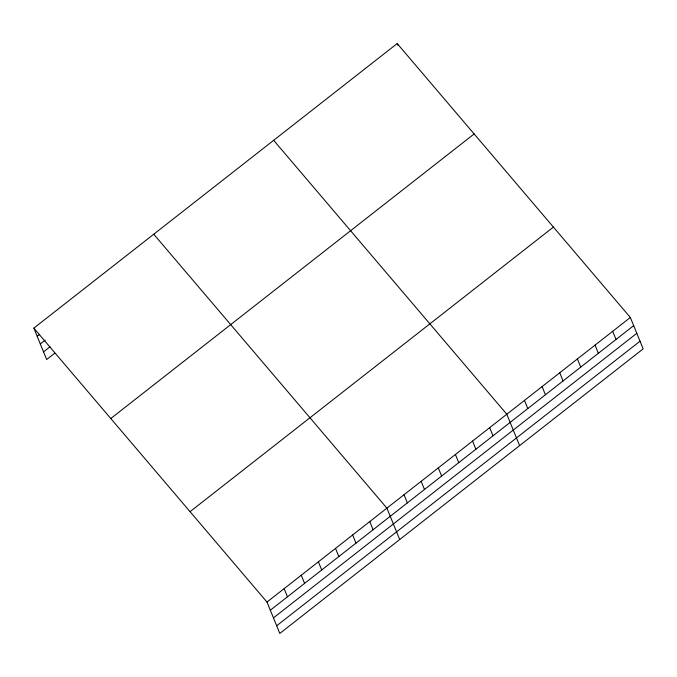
<?xml version="1.0" encoding="UTF-8"?>
<svg xmlns="http://www.w3.org/2000/svg" width="677" height="677" viewBox="0 0 677 677"><rect width="100%" height="100%" fill="white"/><g stroke="black" fill="none" stroke-linecap="round" stroke-linejoin="round"><path stroke-width="1.02" d="M33.85 328.133L397.196 43.556L630.346 317.479L643.15 348.867L279.804 633.444L266.992 602.065L33.85 328.133L46.654 359.521L54.812 353.132M37.184 336.3L39.63 334.387M40.307 343.958L45.207 340.125M43.531 351.854L50.056 346.742M110.791 418.53L474.137 133.953M190.059 511.668L553.405 227.091M266.992 602.065L630.346 317.479M270.326 610.222L633.672 325.645M273.457 617.889L636.803 333.312M276.673 625.776L640.027 341.2M273.66 140.317L506.802 414.239L519.614 445.618M153.755 234.225L386.897 508.148L399.709 539.535M612.693 331.307L616.028 339.473M595.049 345.126L598.375 353.292M577.396 358.954L580.731 367.112M559.752 372.773L563.078 380.939M542.099 386.592L545.434 394.759M397.196 43.556L397.941 45.376M524.455 400.42L527.789 408.578M489.674 427.652L493.008 435.819M472.546 441.074L475.88 449.232M455.418 454.487L458.752 462.653M438.29 467.9L441.616 476.066M421.162 481.322L424.487 489.479M404.025 494.735L407.359 502.901M369.769 521.569L373.103 529.727M352.641 534.982L355.975 543.149M335.513 548.395L338.847 556.562M318.385 561.817L321.71 569.975M301.257 575.23L304.582 583.396M284.128 588.643L287.454 596.809"/></g></svg>
